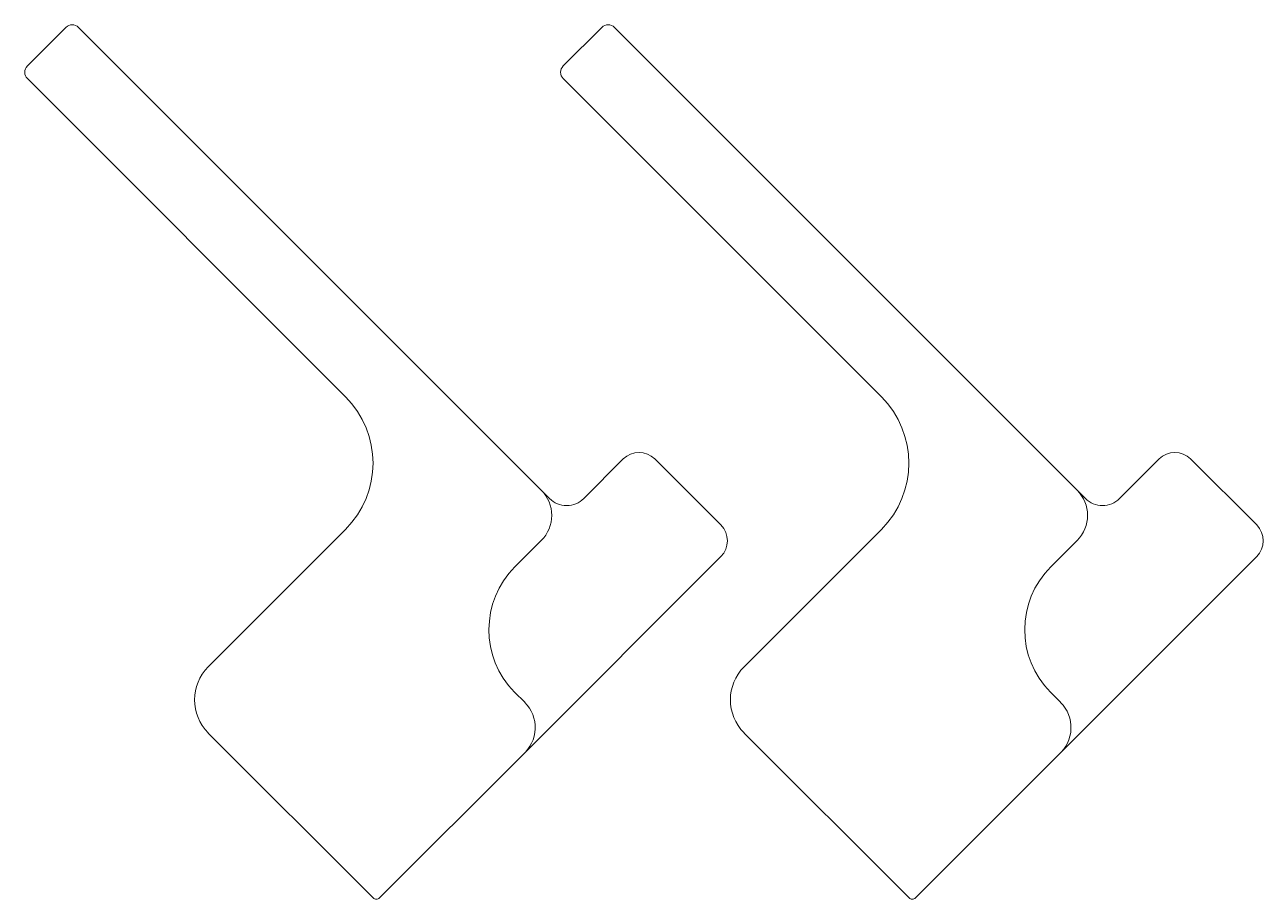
# Model space of a CAD drawing. Header units: inches. Extents: x 2 to 2388, y -697 to 182.
# Drawn here: x 2360.54 to 2388.27, y -696.66 to -677.08 of the extents above; entities outside this region: 1.
import ezdxf

# ---------------------------------------------------------------- set-up
doc = ezdxf.new("R2010")
doc.units = ezdxf.units.IN
doc.header["$MEASUREMENT"] = 0
doc.layers.add('1', color=7, linetype='Continuous')
doc.styles.get("Standard").update_dxf_attribs({"font": ''})
doc.styles.get('Standard').set_extended_font_data('SimSun')
doc.dimstyles.get("Standard").update_dxf_attribs({"dimscale": 7, "dimtxt": 0.18, "dimasz": 0.18, "dimexe": 0.18, "dimexo": 0.0625, "dimgap": 0.09, "dimtad": 0, "dimzin": 0, "dimdsep": 46, "dimtxsty": 'Standard', "dimcen": 0.09, "dimadec": 0, "dimazin": 0, "dimtfac": 1, "dimtofl": 0, "dimtmove": 0, "dimatfit": 3, "dimfxl": 1, "dimtolj": 1, "dimtzin": 0, "dimarcsym": 0})

# ---------------------------------------------------------------- blocks, each defined once
blk = doc.blocks.new('*D4')
at = {"color": 0, "lineweight": -2}
for p, q in [((3.524, 180.98), (3.524, 182.24)), ((24.77, 179.72), (2.264, 179.72)), ((24.77, 178.86), (2.264, 178.86)), ((3.524, 177.6), (3.524, 168.076))]:
    blk.add_line(p, q, dxfattribs=at)
at = {"color": 0}
for points in [[(3.314, 180.98), (3.734, 180.98), (3.524, 179.72)], [(3.314, 177.6), (3.734, 177.6), (3.524, 178.86)]]:
    blk.add_solid(points, dxfattribs=at)
at = {"layer": 'Defpoints', "color": 0}
for p in [(3.524, 179.72), (25.208, 179.72), (25.208, 178.86)]:
    blk.add_point(p, dxfattribs=at)
at = {"color": 0, "lineweight": 18, "insert": (3.524, 165.742), "char_height": 1.26, "attachment_point": 5, "rotation": 90}
blk.add_mtext('\\A1;0.86', dxfattribs=at)

msp = doc.modelspace()

# ---------------------------------------------------------------- linework, layer by layer
at = {"layer": '1', "color": 7, "lineweight": 15}
for p, q in [((2360.597, -678.005), (2361.461, -677.141)), ((2361.744, -677.141), (2372.105, -687.502)), ((2361.744, -677.141), (2372.105, -687.502)), ((2372.597, -678.005), (2373.461, -677.141)), ((2373.744, -677.141), (2384.105, -687.502)), ((2373.744, -677.141), (2384.105, -687.502)), ((2367.722, -685.413), (2360.597, -678.288)), ((2379.722, -685.413), (2372.597, -678.288)), ((2373.941, -686.803), (2373.055, -687.689)), ((2373.055, -687.689), (2373.941, -686.803)), ((2376.127, -688.282), (2374.648, -686.803)), ((2385.941, -686.803), (2385.055, -687.689)), ((2385.055, -687.689), (2385.941, -686.803)), ((2388.127, -688.282), (2386.648, -686.803)), ((2372.105, -687.502), (2372.292, -687.689)), ((2372.105, -687.502), (2372.292, -687.689)), ((2384.105, -687.502), (2384.292, -687.689)), ((2384.105, -687.502), (2384.292, -687.689)), ((2364.649, -691.456), (2367.722, -688.383)), ((2376.649, -691.456), (2379.722, -688.383)), ((2372.105, -688.633), (2371.516, -689.222)), ((2384.105, -688.633), (2383.516, -689.222)), ((2371.69, -693.426), (2376.127, -688.99)), ((2383.69, -693.426), (2388.127, -688.99)), ((2371.508, -692.028), (2371.734, -692.254)), ((2383.508, -692.028), (2383.734, -692.254)), ((2368.342, -696.634), (2364.649, -692.941)), ((2380.342, -696.634), (2376.649, -692.941)), ((2371.69, -693.426), (2368.483, -696.634)), ((2383.69, -693.426), (2380.483, -696.634))]:
    msp.add_line(p, q, dxfattribs=at)
for centre, radius, start, end in [((2361.602, -677.283), 0.2, 45.0007, 135.0007), ((2373.602, -677.283), 0.2, 45.0007, 135.0007), ((2373.602, -677.283), 0.2, 45.0007, 135.0007), ((2360.738, -678.147), 0.2, 135.0007, 225.0007), ((2372.738, -678.147), 0.2, 135.0007, 225.0007), ((2374.294, -687.157), 0.5, 45.0007, 135.0007), ((2386.294, -687.157), 0.5, 45.0007, 135.0007), ((2371.539, -688.068), 0.8, 315.001, 45.0004), ((2383.539, -688.068), 0.8, 315.001, 45.0004), ((2372.674, -687.307), 0.54, 225.0007, 315.0007), ((2384.674, -687.307), 0.54, 225.0007, 315.0007), ((2375.773, -688.636), 0.5, 315.0007, 45.0007), ((2387.773, -688.636), 0.5, 315.0007, 45.0007), ((2365.391, -692.198), 1.05, 135.0007, 225.0007), ((2377.391, -692.198), 1.05, 135.0007, 225.0007), ((2371.169, -692.82), 0.8, 310.7198, 45.0005), ((2383.169, -692.82), 0.8, 310.7198, 45.0005), ((2368.412, -696.563), 0.1, 225.0007, 315.0007), ((2380.412, -696.563), 0.1, 225.0007, 315.0007)]:
    msp.add_arc(centre, radius, start, end, dxfattribs=at)
at = {"layer": '1', "color": 7, "lineweight": 15, "extrusion": (0, 0, -1)}
for centre, radius, start, end in [((-2366.237, -686.898), 2.1, 134.9993, 224.9993), ((-2378.237, -686.898), 2.1, 134.9993, 224.9993), ((-2374.294, -687.157), 0.5, 44.9993, 134.9993), ((-2386.294, -687.157), 0.5, 44.9993, 134.9993), ((-2372.674, -687.307), 0.54, 224.9993, 314.9993), ((-2384.674, -687.307), 0.54, 224.9993, 314.9993), ((-2372.923, -690.629), 1.99, 315.3415, 44.9993), ((-2384.923, -690.629), 1.99, 315.3415, 44.9993)]:
    msp.add_arc(centre, radius, start, end, dxfattribs=at)

# ---------------------------------------------------------------- dimensions: what is measured, and where the dimension line sits
at = {"color": 0, "lineweight": 18}
dim = msp.add_linear_dim(base=(3.524, 179.72), p1=(25.208, 178.86), p2=(25.208, 179.72), angle=90, dimstyle='Standard', dxfattribs=at)
dim.commit()
dim.dimension.update_dxf_attribs({"geometry": '*D4', "text_midpoint": (3.524, 165.742), "dimtype": 160})

doc.saveas('drawing.dxf')
